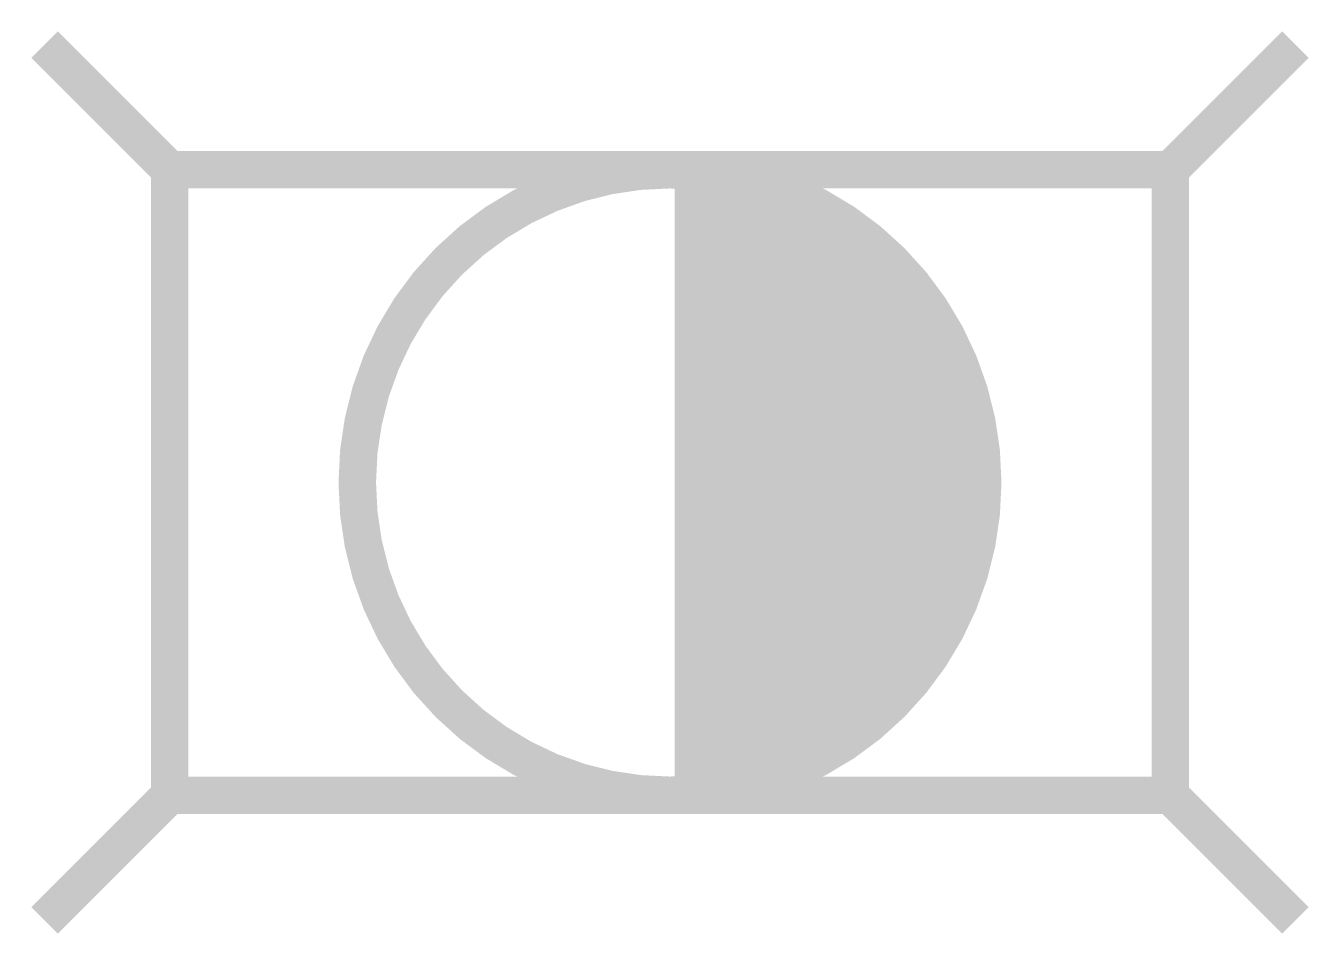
# Model space of a CAD drawing. Extents: x -0.1 to 10.2, y -0.1 to 7.2.
import ezdxf

# ---------------------------------------------------------------- set-up
doc = ezdxf.new("R2010")
doc.units = 0
doc.header["$MEASUREMENT"] = 0
doc.layers.get('0').update_dxf_attribs({"linetype": 'CONTINUOUS'})

msp = doc.modelspace()

# ---------------------------------------------------------------- linework, layer by layer
at = {"const_width": 0.3}
for points in [[(0, 7), (1, 6)], [(10, 7), (9, 6)], [(1, 1), (9, 1), (9, 6), (1, 6), (1, 0.85)], [(0, 0), (1, 1)], [(10, 0), (9, 1)]]:
    msp.add_lwpolyline(points, dxfattribs=at)
for points, const_width in [([(5, 1, 1), (5, 6, 1), (5, 1, 1)], 0.3), ([(5.036, 2.187, 1), (5.036, 4.687, 1)], 2.5)]:
    msp.add_lwpolyline(points, format="xyb", dxfattribs=dict(const_width=const_width))

doc.saveas('drawing.dxf')
